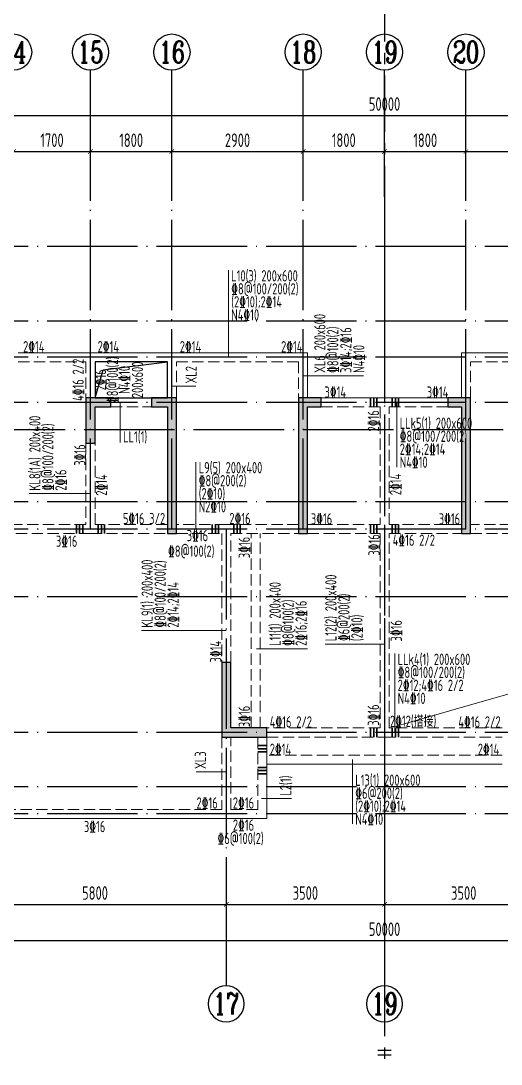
# Model space of a CAD drawing. Extents: x -1307975 to -76406, y -96289 to 379359.
# Drawn here: x -724889 to -714274, y 65530 to 88604 of the extents above; entities that cross this region are included whole.
import ezdxf
from ezdxf.enums import TextEntityAlignment as Align

# ---------------------------------------------------------------- set-up
doc = ezdxf.new("R2010")
doc.units = 0
doc.header["$LTSCALE"] = 1000
for name, pattern in [('CENTER', [2, 1.25, -0.25, 0.25, -0.25]), ('DASH', [0.35, 0.25, -0.1]), ('DOTE', [2.42, 2, -0.2, 0.02, -0.2])]:
    doc.linetypes.add(name, pattern=pattern)
doc.layers.get('0').update_dxf_attribs({"linetype": 'CONTINUOUS'})
doc.layers.get('DEFPOINTS').update_dxf_attribs({"linetype": 'CONTINUOUS'})
for name, color, linetype in [('A-AXIS', 1, 'CONTINUOUS'), ('A-DOTE', 10, 'DOTE'), ('AXIS_NUM', 7, 'CONTINUOUS'), ('S-D洞口', 4, 'CONTINUOUS'), ('S-L主梁线', 4, 'DASH'), ('S-L梁编号', 6, 'CONTINUOUS'), ('S-L梁配筋', 7, 'CONTINUOUS'), ('S-Q墙填充', 252, 'CONTINUOUS'), ('S-Q墙实线', 6, 'CONTINUOUS'), ('S-Y一般标注', 3, 'CONTINUOUS'), ('THIN', 7, 'CONTINUOUS')]:
    doc.layers.add(name, color=color, linetype=linetype)
doc.layers.add('梁附加箍筋', color=1, linetype='CONTINUOUS', lineweight=35)
doc.styles.add('TSSD_Axis', font='complex.shx', dxfattribs={"width": 0.7, "bigfont": 'hztxt.shx'})
doc.styles.add('TSSD_DIMENSION', font='Tssdeng.shx', dxfattribs={"width": 0.7, "bigfont": 'tssdchn.shx'})
doc.styles.add('TSSD_REIN', font='tssdeng.shx', dxfattribs={"width": 0.7, "height": 300, "bigfont": 'tssdchn.shx'})
doc.dimstyles.new('TSSD_100_100', dxfattribs={"dimtxt": 300, "dimasz": 100, "dimexe": 100, "dimexo": 250, "dimgap": 100, "dimtad": 1, "dimdec": 0, "dimzin": 0, "dimdsep": 46, "dimtxsty": 'TSSD_DIMENSION', "dimblk": 'ARCHTICK', "dimcen": 0, "dimdle": 100, "dimclrt": 7, "dimadec": 0, "dimazin": 0, "dimtfac": 1, "dimtdec": 0, "dimtix": 1, "dimtmove": 2, "dimatfit": 3, "dimldrblk": 'ARCHTICK', "dimfxl": 1, "dimtolj": 1, "dimtzin": 0, "dimarcsym": 0})

# ---------------------------------------------------------------- blocks, each defined once
blk = doc.blocks.new('ts_axno')
at = {"color": 0, "linetype": 'ByBlock', "lineweight": -2}
blk.add_circle((0, 0), 0.5, dxfattribs=at)
at = {"color": 0, "linetype": 'ByBlock', "lineweight": -2, "style": 'TSSD_Axis', "width": 0.7}
blk.add_attdef('A', text='', height=0.6, dxfattribs=at).set_placement((0, 0), align=Align.MIDDLE_CENTER)
blk = doc.blocks.new('_ArchTick')
at = {"color": 0, "linetype": 'ByBlock', "const_width": 0.15}
blk.add_lwpolyline([(-0.5, -0.5), (0.5, 0.5)], dxfattribs=at)
blk = doc.blocks.new('*D271')
at = {"layer": 'DEFPOINTS', "color": 0, "transparency": 16777216}
for p in [(23100, 19250), (21400, 18250), (23100, 18250)]:
    blk.add_point(p, dxfattribs=at)
at = {"layer": 'S-Y一般标注', "color": 0, "lineweight": -2, "transparency": 16777216}
for p, q in [((21300, 19250), (23200, 19250)), ((21400, 18500), (21400, 19350)), ((23100, 18500), (23100, 19350))]:
    blk.add_line(p, q, dxfattribs=at)
at = {"layer": 'S-Y一般标注', "color": 0, "lineweight": -2, "transparency": 16777216, "xscale": 100, "yscale": 100, "zscale": 100, "rotation": 180}
blk.add_blockref('_ArchTick', (21400, 19250), dxfattribs=at)
at = {"layer": 'S-Y一般标注', "color": 0, "lineweight": -2, "transparency": 16777216, "xscale": 100, "yscale": 100, "zscale": 100}
blk.add_blockref('_ArchTick', (23100, 19250), dxfattribs=at)
at = {"layer": 'S-Y一般标注', "color": 7, "transparency": 16777216, "insert": (22250, 19500), "char_height": 300, "attachment_point": 5, "style": 'TSSD_DIMENSION'}
blk.add_mtext('\\A1;1700', dxfattribs=at)
blk = doc.blocks.new('*D272')
at = {"layer": 'DEFPOINTS', "color": 0, "transparency": 16777216}
for p in [(24900, 19250), (23100, 18250), (24900, 18250)]:
    blk.add_point(p, dxfattribs=at)
at = {"layer": 'S-Y一般标注', "color": 0, "lineweight": -2, "transparency": 16777216}
for p, q in [((23000, 19250), (25000, 19250)), ((23100, 18500), (23100, 19350)), ((24900, 18500), (24900, 19350))]:
    blk.add_line(p, q, dxfattribs=at)
at = {"layer": 'S-Y一般标注', "color": 0, "lineweight": -2, "transparency": 16777216, "xscale": 100, "yscale": 100, "zscale": 100, "rotation": 180}
blk.add_blockref('_ArchTick', (23100, 19250), dxfattribs=at)
at = {"layer": 'S-Y一般标注', "color": 0, "lineweight": -2, "transparency": 16777216, "xscale": 100, "yscale": 100, "zscale": 100}
blk.add_blockref('_ArchTick', (24900, 19250), dxfattribs=at)
at = {"layer": 'S-Y一般标注', "color": 7, "transparency": 16777216, "insert": (24000, 19500), "char_height": 300, "attachment_point": 5, "style": 'TSSD_DIMENSION'}
blk.add_mtext('\\A1;1800', dxfattribs=at)
blk = doc.blocks.new('*D273')
at = {"layer": 'DEFPOINTS', "color": 0, "transparency": 16777216}
for p in [(27800, 19250), (24900, 18250), (27800, 18250)]:
    blk.add_point(p, dxfattribs=at)
at = {"layer": 'S-Y一般标注', "color": 0, "lineweight": -2, "transparency": 16777216}
for p, q in [((24800, 19250), (27900, 19250)), ((24900, 18500), (24900, 19350)), ((27800, 18500), (27800, 19350))]:
    blk.add_line(p, q, dxfattribs=at)
at = {"layer": 'S-Y一般标注', "color": 0, "lineweight": -2, "transparency": 16777216, "xscale": 100, "yscale": 100, "zscale": 100, "rotation": 180}
blk.add_blockref('_ArchTick', (24900, 19250), dxfattribs=at)
at = {"layer": 'S-Y一般标注', "color": 0, "lineweight": -2, "transparency": 16777216, "xscale": 100, "yscale": 100, "zscale": 100}
blk.add_blockref('_ArchTick', (27800, 19250), dxfattribs=at)
at = {"layer": 'S-Y一般标注', "color": 7, "transparency": 16777216, "insert": (26350, 19500), "char_height": 300, "attachment_point": 5, "style": 'TSSD_DIMENSION'}
blk.add_mtext('\\A1;2900', dxfattribs=at)
blk = doc.blocks.new('*D274')
at = {"layer": 'DEFPOINTS', "color": 0, "transparency": 16777216}
for p in [(29600, 19250), (27800, 18250), (29600, 18250)]:
    blk.add_point(p, dxfattribs=at)
at = {"layer": 'S-Y一般标注', "color": 0, "lineweight": -2, "transparency": 16777216}
for p, q in [((27700, 19250), (29700, 19250)), ((27800, 18500), (27800, 19350)), ((29600, 18500), (29600, 19350))]:
    blk.add_line(p, q, dxfattribs=at)
at = {"layer": 'S-Y一般标注', "color": 0, "lineweight": -2, "transparency": 16777216, "xscale": 100, "yscale": 100, "zscale": 100, "rotation": 180}
blk.add_blockref('_ArchTick', (27800, 19250), dxfattribs=at)
at = {"layer": 'S-Y一般标注', "color": 0, "lineweight": -2, "transparency": 16777216, "xscale": 100, "yscale": 100, "zscale": 100}
blk.add_blockref('_ArchTick', (29600, 19250), dxfattribs=at)
at = {"layer": 'S-Y一般标注', "color": 7, "transparency": 16777216, "insert": (28700, 19500), "char_height": 300, "attachment_point": 5, "style": 'TSSD_DIMENSION'}
blk.add_mtext('\\A1;1800', dxfattribs=at)
blk = doc.blocks.new('*D275')
at = {"layer": 'DEFPOINTS', "color": 0, "transparency": 16777216}
for p in [(31400, 19250), (29600, 18250), (31400, 18250)]:
    blk.add_point(p, dxfattribs=at)
at = {"layer": 'S-Y一般标注', "color": 0, "lineweight": -2, "transparency": 16777216}
for p, q in [((29500, 19250), (31500, 19250)), ((29600, 18500), (29600, 19350)), ((31400, 18500), (31400, 19350))]:
    blk.add_line(p, q, dxfattribs=at)
at = {"layer": 'S-Y一般标注', "color": 0, "lineweight": -2, "transparency": 16777216, "xscale": 100, "yscale": 100, "zscale": 100, "rotation": 180}
blk.add_blockref('_ArchTick', (29600, 19250), dxfattribs=at)
at = {"layer": 'S-Y一般标注', "color": 0, "lineweight": -2, "transparency": 16777216, "xscale": 100, "yscale": 100, "zscale": 100}
blk.add_blockref('_ArchTick', (31400, 19250), dxfattribs=at)
at = {"layer": 'S-Y一般标注', "color": 7, "transparency": 16777216, "insert": (30500, 19500), "char_height": 300, "attachment_point": 5, "style": 'TSSD_DIMENSION'}
blk.add_mtext('\\A1;1800', dxfattribs=at)
blk = doc.blocks.new('*D276')
at = {"layer": 'DEFPOINTS', "color": 0, "transparency": 16777216}
for p in [(34300, 19250), (31400, 18250), (34300, 18250)]:
    blk.add_point(p, dxfattribs=at)
at = {"layer": 'S-Y一般标注', "color": 0, "lineweight": -2, "transparency": 16777216}
for p, q in [((31300, 19250), (34400, 19250)), ((31400, 18500), (31400, 19350)), ((34300, 18500), (34300, 19350))]:
    blk.add_line(p, q, dxfattribs=at)
at = {"layer": 'S-Y一般标注', "color": 0, "lineweight": -2, "transparency": 16777216, "xscale": 100, "yscale": 100, "zscale": 100, "rotation": 180}
blk.add_blockref('_ArchTick', (31400, 19250), dxfattribs=at)
at = {"layer": 'S-Y一般标注', "color": 0, "lineweight": -2, "transparency": 16777216, "xscale": 100, "yscale": 100, "zscale": 100}
blk.add_blockref('_ArchTick', (34300, 19250), dxfattribs=at)
at = {"layer": 'S-Y一般标注', "color": 7, "transparency": 16777216, "insert": (32850, 19500), "char_height": 300, "attachment_point": 5, "style": 'TSSD_DIMENSION'}
blk.add_mtext('\\A1;2900', dxfattribs=at)
blk = doc.blocks.new('*D286')
at = {"layer": 'DEFPOINTS', "color": 0, "transparency": 16777216}
for p in [(54600, 20050), (4600, 18250), (54600, 18250)]:
    blk.add_point(p, dxfattribs=at)
at = {"layer": 'S-Y一般标注', "color": 0, "lineweight": -2, "transparency": 16777216}
for p, q in [((4600, 18500), (4600, 20150)), ((54600, 18500), (54600, 20150)), ((4500, 20050), (54700, 20050))]:
    blk.add_line(p, q, dxfattribs=at)
at = {"layer": 'S-Y一般标注', "color": 0, "lineweight": -2, "transparency": 16777216, "xscale": 100, "yscale": 100, "zscale": 100, "rotation": 180}
blk.add_blockref('_ArchTick', (4600, 20050), dxfattribs=at)
at = {"layer": 'S-Y一般标注', "color": 0, "lineweight": -2, "transparency": 16777216, "xscale": 100, "yscale": 100, "zscale": 100}
blk.add_blockref('_ArchTick', (54600, 20050), dxfattribs=at)
at = {"layer": 'S-Y一般标注', "color": 7, "transparency": 16777216, "insert": (29600, 20300), "char_height": 300, "attachment_point": 5, "style": 'TSSD_DIMENSION'}
blk.add_mtext('\\A1;50000', dxfattribs=at)
blk = doc.blocks.new('*D303')
at = {"layer": 'DEFPOINTS', "color": 0, "transparency": 16777216}
for p in [(20300, 3600), (26100, 3600), (26100, 2600)]:
    blk.add_point(p, dxfattribs=at)
at = {"layer": 'S-Y一般标注', "color": 0, "lineweight": -2, "transparency": 16777216}
for p, q in [((20300, 3350), (20300, 2500)), ((26100, 3350), (26100, 2500)), ((20200, 2600), (26200, 2600))]:
    blk.add_line(p, q, dxfattribs=at)
at = {"layer": 'S-Y一般标注', "color": 0, "lineweight": -2, "transparency": 16777216, "xscale": 100, "yscale": 100, "zscale": 100, "rotation": 180}
blk.add_blockref('_ArchTick', (20300, 2600), dxfattribs=at)
at = {"layer": 'S-Y一般标注', "color": 0, "lineweight": -2, "transparency": 16777216, "xscale": 100, "yscale": 100, "zscale": 100}
blk.add_blockref('_ArchTick', (26100, 2600), dxfattribs=at)
at = {"layer": 'S-Y一般标注', "color": 7, "transparency": 16777216, "insert": (23200, 2850), "char_height": 300, "attachment_point": 5, "style": 'TSSD_DIMENSION'}
blk.add_mtext('\\A1;5800', dxfattribs=at)
blk = doc.blocks.new('*D304')
at = {"layer": 'DEFPOINTS', "color": 0, "transparency": 16777216}
for p in [(26100, 3600), (29600, 3600), (29600, 2600)]:
    blk.add_point(p, dxfattribs=at)
at = {"layer": 'S-Y一般标注', "color": 0, "lineweight": -2, "transparency": 16777216}
for p, q in [((26100, 3350), (26100, 2500)), ((29600, 3350), (29600, 2500)), ((26000, 2600), (29700, 2600))]:
    blk.add_line(p, q, dxfattribs=at)
at = {"layer": 'S-Y一般标注', "color": 0, "lineweight": -2, "transparency": 16777216, "xscale": 100, "yscale": 100, "zscale": 100, "rotation": 180}
blk.add_blockref('_ArchTick', (26100, 2600), dxfattribs=at)
at = {"layer": 'S-Y一般标注', "color": 0, "lineweight": -2, "transparency": 16777216, "xscale": 100, "yscale": 100, "zscale": 100}
blk.add_blockref('_ArchTick', (29600, 2600), dxfattribs=at)
at = {"layer": 'S-Y一般标注', "color": 7, "transparency": 16777216, "insert": (27850, 2850), "char_height": 300, "attachment_point": 5, "style": 'TSSD_DIMENSION'}
blk.add_mtext('\\A1;3500', dxfattribs=at)
blk = doc.blocks.new('*D309')
at = {"layer": 'DEFPOINTS', "color": 0, "transparency": 16777216}
for p in [(4600, 3600), (54600, 3600), (54600, 1800)]:
    blk.add_point(p, dxfattribs=at)
at = {"layer": 'S-Y一般标注', "color": 0, "lineweight": -2, "transparency": 16777216}
for p, q in [((4600, 3350), (4600, 1700)), ((54600, 3350), (54600, 1700)), ((4500, 1800), (54700, 1800))]:
    blk.add_line(p, q, dxfattribs=at)
at = {"layer": 'S-Y一般标注', "color": 0, "lineweight": -2, "transparency": 16777216, "xscale": 100, "yscale": 100, "zscale": 100, "rotation": 180}
blk.add_blockref('_ArchTick', (4600, 1800), dxfattribs=at)
at = {"layer": 'S-Y一般标注', "color": 0, "lineweight": -2, "transparency": 16777216, "xscale": 100, "yscale": 100, "zscale": 100}
blk.add_blockref('_ArchTick', (54600, 1800), dxfattribs=at)
at = {"layer": 'S-Y一般标注', "color": 7, "transparency": 16777216, "insert": (29600, 2050), "char_height": 300, "attachment_point": 5, "style": 'TSSD_DIMENSION'}
blk.add_mtext('\\A1;50000', dxfattribs=at)
blk = doc.blocks.new('*D312')
at = {"layer": 'DEFPOINTS', "color": 0, "transparency": 16777216}
for p in [(29600, 3600), (33100, 3600), (33100, 2600)]:
    blk.add_point(p, dxfattribs=at)
at = {"layer": 'S-Y一般标注', "color": 0, "lineweight": -2, "transparency": 16777216}
for p, q in [((29600, 3350), (29600, 2500)), ((33100, 3350), (33100, 2500)), ((29500, 2600), (33200, 2600))]:
    blk.add_line(p, q, dxfattribs=at)
at = {"layer": 'S-Y一般标注', "color": 0, "lineweight": -2, "transparency": 16777216, "xscale": 100, "yscale": 100, "zscale": 100, "rotation": 180}
blk.add_blockref('_ArchTick', (29600, 2600), dxfattribs=at)
at = {"layer": 'S-Y一般标注', "color": 0, "lineweight": -2, "transparency": 16777216, "xscale": 100, "yscale": 100, "zscale": 100}
blk.add_blockref('_ArchTick', (33100, 2600), dxfattribs=at)
at = {"layer": 'S-Y一般标注', "color": 7, "transparency": 16777216, "insert": (31350, 2850), "char_height": 300, "attachment_point": 5, "style": 'TSSD_DIMENSION'}
blk.add_mtext('\\A1;3500', dxfattribs=at)
blk = doc.blocks.new('20210807.15312078')
at = {"layer": 'S-Q墙填充'}
h = blk.add_hatch(color=252, dxfattribs=at)
h.dxf.hatch_style = 1
h.paths.add_polyline_path([(79416, 66140), (79416, 65140), (79616, 65140), (79616, 65940), (79966, 65940), (79966, 66140)])
h = blk.add_hatch(color=252, dxfattribs=at)
h.dxf.hatch_style = 1
h.paths.add_polyline_path([(81216, 65940), (81216, 63140), (81416, 63140), (81416, 66140), (80866, 66140), (80866, 65940)])
h = blk.add_hatch(color=252, dxfattribs=at)
h.dxf.hatch_style = 1
h.paths.add_polyline_path([(84116, 66140), (84116, 63140), (84316, 63140), (84316, 65940), (84616, 65940), (84616, 66140)])
h = blk.add_hatch(color=252, dxfattribs=at)
h.dxf.hatch_style = 1
h.paths.add_polyline_path([(87716, 65940), (87716, 63140), (87916, 63140), (87916, 66140), (87416, 66140), (87416, 65940)])
h = blk.add_hatch(color=252, dxfattribs=at)
h.dxf.hatch_style = 1
h.paths.add_polyline_path([(82416, 58640), (83316, 58640), (83416, 58640), (83416, 58840), (83316, 58840), (82616, 58840), (82616, 60290), (82416, 60290)])
at = {"layer": 'S-D洞口', "color": 5}
blk.add_lwpolyline([(79616, 66140), (81216, 66140), (81216, 66940), (79616, 66940), (79616, 66140), (79793, 66762), (81216, 66940)], dxfattribs=at)
at = {"layer": 'S-L主梁线', "linetype": 'ByBlock', "lineweight": 18}
for p, q in [((79516, 67140), (77916, 67140)), ((81316, 67140), (79516, 67140)), ((79616, 66940), (81216, 66940)), ((79616, 66140), (79616, 66940)), ((81216, 66940), (81216, 66140)), ((84316, 67140), (81316, 67140)), ((84316, 66140), (84316, 67140)), ((87716, 67140), (87716, 66140)), ((90716, 67140), (87716, 67140)), ((80866, 66140), (79966, 66140)), ((86016, 66140), (84616, 66140)), ((87416, 66140), (86016, 66140)), ((83416, 56840), (83416, 58640)), ((83416, 58040), (88616, 58040)), ((64516, 56840), (82516, 56840)), ((82516, 56840), (83416, 56840))]:
    blk.add_line(p, q, dxfattribs=at)
at = {"layer": 'S-L主梁线', "linetype": 'DASH', "lineweight": 18}
for p, q in [((77916, 66940), (79416, 66940)), ((79416, 66940), (79416, 66140)), ((81416, 66940), (84116, 66940)), ((81416, 66140), (81416, 66940)), ((84116, 66940), (84116, 66140)), ((87916, 66940), (90616, 66940)), ((87916, 66140), (87916, 66940)), ((79966, 65940), (80866, 65940)), ((84616, 65940), (85916, 65940)), ((85916, 65940), (85916, 63340)), ((86116, 65940), (87416, 65940)), ((86116, 63340), (86116, 65940)), ((79416, 65140), (79416, 63340)), ((79616, 63340), (79616, 65140)), ((79416, 63340), (76816, 63340)), ((81216, 63340), (79616, 63340)), ((82516, 63340), (81416, 63340)), ((84116, 63340), (82516, 63340)), ((85916, 63340), (84316, 63340)), ((87716, 63340), (86116, 63340)), ((89516, 63340), (87916, 63340)), ((76816, 63140), (79516, 63140)), ((79516, 63140), (81216, 63140)), ((81416, 63140), (82416, 63140)), ((82416, 63140), (82416, 60290)), ((82616, 63140), (84116, 63140)), ((82616, 60290), (82616, 63140)), ((84316, 63140), (85916, 63140)), ((85916, 63140), (85916, 58840)), ((86116, 58840), (86116, 63140)), ((86116, 63140), (87716, 63140)), ((87916, 63140), (89416, 63140)), ((85916, 58840), (83416, 58840)), ((88616, 58840), (86116, 58840)), ((82416, 58640), (82416, 57040)), ((82616, 57040), (82616, 58640)), ((83216, 58640), (83216, 57040)), ((83416, 58640), (86016, 58640)), ((86016, 58640), (88616, 58640)), ((88616, 58240), (83416, 58240)), ((82416, 57040), (76816, 57040)), ((83216, 57040), (82616, 57040))]:
    blk.add_line(p, q, dxfattribs=at)
for points in [[(83066, 58840), (83066, 63140)], [(83266, 58840), (83266, 63140)]]:
    blk.add_lwpolyline(points, dxfattribs=at)
at = {"layer": 'S-Q墙实线'}
for points in [[(79416, 66140), (79416, 65140), (79616, 65140), (79616, 65940), (79966, 65940), (79966, 66140)], [(81216, 65940), (81216, 63140), (81416, 63140), (81416, 66140), (80866, 66140), (80866, 65940)], [(84116, 66140), (84116, 63140), (84316, 63140), (84316, 65940), (84616, 65940), (84616, 66140)], [(87716, 65940), (87716, 63140), (87916, 63140), (87916, 66140), (87416, 66140), (87416, 65940)], [(82416, 58640), (83316, 58640), (83416, 58640), (83416, 58840), (83316, 58840), (82616, 58840), (82616, 60290), (82416, 60290)]]:
    blk.add_lwpolyline(points, close=True, dxfattribs=at)
blk = doc.blocks.new('20210726.16395156')
at = {"layer": 'A-AXIS'}
for p, q in [((23100, 18249.9), (23100, 21049.9)), ((24900, 18249.9), (24900, 21049.9)), ((27800, 18249.9), (27800, 21049.9)), ((29600, 18249.9), (29600, 21049.9)), ((31400, 18249.9), (31400, 21049.9)), ((26100, 3600), (26100, 800)), ((29600, 3600), (29600, 800))]:
    blk.add_line(p, q, dxfattribs=at)
at = {"layer": 'A-DOTE'}
for p, q in [((23100, 10900), (23100, 18249.9)), ((24900, 10900), (24900, 18249.9)), ((27800, 10900), (27800, 18249.9)), ((29600, 18249.9), (29600, 3600)), ((31400, 10900), (31400, 18249.9)), ((55600, 17150), (3600, 17150)), ((55600, 15500), (3600, 15500)), ((55600, 14700), (3600, 14700)), ((55600, 13700), (3600, 13700)), ((3600, 13100.3), (55600, 13100.3)), ((55600, 11500), (3600, 11500)), ((55600, 10900), (3600, 10900)), ((26100, 10900), (26100, 3600)), ((55600, 9400), (3600, 9400)), ((55600, 6400), (3600, 6400)), ((55600, 5200), (3600, 5200)), ((55600, 4600), (3600, 4600))]:
    blk.add_line(p, q, dxfattribs=at)
at = {"layer": 'A-AXIS'}
ref = blk.add_blockref('ts_axno', (21400, 21449.9), dxfattribs=dict(at, xscale=800, yscale=800, zscale=800))
ref.add_attrib('8', '14', dxfattribs={"layer": 'AXIS_NUM', "height": 480, "style": 'TSSD_Axis', "width": 0.7}).set_placement((21400, 21449.9), align=Align.MIDDLE_CENTER)
ref = blk.add_blockref('ts_axno', (23100, 21449.9), dxfattribs=dict(at, xscale=800, yscale=800, zscale=800))
ref.add_attrib('9', '15', dxfattribs={"layer": 'AXIS_NUM', "height": 480, "style": 'TSSD_Axis', "width": 0.7}).set_placement((23100, 21449.9), align=Align.MIDDLE_CENTER)
ref = blk.add_blockref('ts_axno', (24900, 21449.9), dxfattribs=dict(at, xscale=800, yscale=800, zscale=800))
ref.add_attrib('10', '16', dxfattribs={"layer": 'AXIS_NUM', "height": 480, "style": 'TSSD_Axis', "width": 0.7}).set_placement((24900, 21449.9), align=Align.MIDDLE_CENTER)
ref = blk.add_blockref('ts_axno', (27800, 21449.9), dxfattribs=dict(at, xscale=800, yscale=800, zscale=800))
ref.add_attrib('11', '18', dxfattribs={"layer": 'AXIS_NUM', "height": 480, "style": 'TSSD_Axis', "width": 0.7}).set_placement((27800, 21449.9), align=Align.MIDDLE_CENTER)
ref = blk.add_blockref('ts_axno', (29600, 21449.9), dxfattribs=dict(at, xscale=800, yscale=800, zscale=800))
ref.add_attrib('12', '19', dxfattribs={"layer": 'AXIS_NUM', "height": 480, "style": 'TSSD_Axis', "width": 0.7}).set_placement((29600, 21449.9), align=Align.MIDDLE_CENTER)
ref = blk.add_blockref('ts_axno', (31400, 21449.9), dxfattribs=dict(at, xscale=800, yscale=800, zscale=800))
ref.add_attrib('13', '20', dxfattribs={"layer": 'AXIS_NUM', "height": 480, "style": 'TSSD_Axis', "width": 0.7}).set_placement((31400, 21449.9), align=Align.MIDDLE_CENTER)
ref = blk.add_blockref('ts_axno', (26100, 400), dxfattribs=dict(at, xscale=-800, yscale=800, zscale=800, rotation=180))
ref.add_attrib('10', '17', dxfattribs={"layer": 'AXIS_NUM', "height": 480, "style": 'TSSD_Axis', "width": 0.7}).set_placement((26100, 400), align=Align.MIDDLE_CENTER)
ref = blk.add_blockref('ts_axno', (29600, 400), dxfattribs=dict(at, xscale=-800, yscale=800, zscale=800, rotation=180))
ref.add_attrib('13', '19', dxfattribs={"layer": 'AXIS_NUM', "height": 480, "style": 'TSSD_Axis', "width": 0.7}).set_placement((29600, 400), align=Align.MIDDLE_CENTER)
at = {"layer": 'S-Y一般标注'}
for base, p1, p2, picture, middle in [((54600, 20049.9), (4600, 18249.9), (54600, 18249.9), '*D286', (29600, 20299.9)), ((23100, 19249.9), (21400, 18249.9), (23100, 18249.9), '*D271', (22250, 19499.9)), ((24900, 19249.9), (23100, 18249.9), (24900, 18249.9), '*D272', (24000, 19499.9)), ((27800, 19249.9), (24900, 18249.9), (27800, 18249.9), '*D273', (26350, 19499.9)), ((29600, 19249.9), (27800, 18249.9), (29600, 18249.9), '*D274', (28700, 19499.9)), ((31400, 19249.9), (29600, 18249.9), (31400, 18249.9), '*D275', (30500, 19499.9)), ((34300, 19249.9), (31400, 18249.9), (34300, 18249.9), '*D276', (32850, 19499.9)), ((54600, 1800), (4600, 3600), (54600, 3600), '*D309', (29600, 2050)), ((26100, 2600), (20300, 3600), (26100, 3600), '*D303', (23200, 2850)), ((29600, 2600), (26100, 3600), (29600, 3600), '*D304', (27850, 2850)), ((33100, 2600), (29600, 3600), (33100, 3600), '*D312', (31350, 2850))]:
    dim = blk.add_linear_dim(base=base, p1=p1, p2=p2, dimstyle='TSSD_100_100', dxfattribs=at)
    dim.commit()
    dim.dimension.update_dxf_attribs({"geometry": picture, "text_midpoint": middle})

msp = doc.modelspace()

# ---------------------------------------------------------------- linework, layer by layer
at = {"layer": 'S-L梁编号', "lineweight": 18}
for p, q in [((-720302.3, 81163.9), (-720302.3, 83089.54)), ((-718650.86, 80755.34), (-717313.43, 80755.34)), ((-721550.85, 80521.36), (-721020.08, 80521.36)), ((-722691.35, 80163.61), (-722691.35, 79279.07)), ((-716577.76, 80163.89), (-716577.76, 78736.33)), ((-721021.41, 77363.9), (-721021.41, 78846.73)), ((-723350.85, 78149.39), (-724705.89, 78149.39)), ((-720350.86, 75120.6), (-722223.89, 75120.6)), ((-716850.86, 74821.8), (-718161.75, 74821.8)), ((-719679.15, 74717.48), (-718552.12, 74717.48)), ((-716623.16, 72863.9), (-716623.16, 74608.13)), ((-717560.53, 72263.9), (-717560.53, 70841.61)), ((-720350.86, 71995.85), (-721017.44, 71995.85)), ((-718909.87, 71406.75), (-719568.34, 71406.75))]:
    msp.add_line(p, q, dxfattribs=at)
msp.add_lwpolyline([(-716750.86, 72963.9), (-691950.85, 80063.9)], dxfattribs=at)
at = {"layer": 'THIN', "linetype": 'CENTER'}
msp.add_line((-716850.85, 89396.68), (-716850.85, 65529.75), dxfattribs=at)
at = {"layer": 'THIN'}
for p, q in [((-716700.85, 65829.75), (-717000.85, 65829.75)), ((-716700.85, 65729.75), (-717000.85, 65729.75))]:
    msp.add_line(p, q, dxfattribs=at)
at = {"layer": '梁附加箍筋', "lineweight": 35}
for p, q in [((-717160.85, 80063.89), (-717160.85, 80263.89)), ((-717090.85, 80063.89), (-717090.85, 80263.89)), ((-717020.85, 80063.89), (-717020.85, 80263.89)), ((-716680.85, 80063.89), (-716680.85, 80263.89)), ((-716610.85, 80063.89), (-716610.85, 80263.89)), ((-716540.85, 80063.89), (-716540.85, 80263.89)), ((-723660.85, 77263.9), (-723660.85, 77463.9)), ((-723590.85, 77263.9), (-723590.85, 77463.9)), ((-723520.85, 77263.9), (-723520.85, 77463.9)), ((-723180.85, 77263.9), (-723180.85, 77463.9)), ((-723110.85, 77263.9), (-723110.85, 77463.9)), ((-723040.85, 77263.9), (-723040.85, 77463.9)), ((-720660.86, 77263.9), (-720660.86, 77463.9)), ((-720590.86, 77263.9), (-720590.86, 77463.9)), ((-720520.86, 77263.9), (-720520.86, 77463.9)), ((-720180.86, 77263.9), (-720180.86, 77463.9)), ((-720110.86, 77263.9), (-720110.86, 77463.9)), ((-720040.86, 77263.9), (-720040.86, 77463.9)), ((-717160.86, 77263.9), (-717160.86, 77463.9)), ((-717090.86, 77263.9), (-717090.86, 77463.9)), ((-717020.86, 77263.9), (-717020.86, 77463.9)), ((-716680.86, 77263.9), (-716680.86, 77463.9)), ((-716610.86, 77263.9), (-716610.86, 77463.9)), ((-716540.86, 77263.9), (-716540.86, 77463.9)), ((-717160.86, 72763.9), (-717160.86, 72963.9)), ((-717090.86, 72763.9), (-717090.86, 72963.9)), ((-717020.86, 72763.9), (-717020.86, 72963.9)), ((-716680.86, 72763.9), (-716680.86, 72963.9)), ((-716610.86, 72763.9), (-716610.86, 72963.9)), ((-716540.86, 72763.9), (-716540.86, 72963.9)), ((-719450.83, 72573.9), (-719650.83, 72573.89)), ((-719450.83, 72503.9), (-719650.83, 72503.89)), ((-719450.83, 72433.9), (-719650.83, 72433.89)), ((-719450.81, 72093.9), (-719650.81, 72093.89)), ((-719450.8, 72023.9), (-719650.8, 72023.89)), ((-719450.8, 71953.9), (-719650.8, 71953.89))]:
    msp.add_line(p, q, dxfattribs=at)

# ---------------------------------------------------------------- block references
at = {"layer": 'A-DOTE'}
msp.add_blockref('20210726.16395156', (-746450.85, 66463.85), dxfattribs=at)
at = {"layer": 'S-Q墙填充'}
msp.add_blockref('20210807.15312078', (-802866.49, 14124.33), dxfattribs=at)

# ---------------------------------------------------------------- texts
at = {"layer": 'S-L梁编号', "color": 6, "style": 'TSSD_REIN', "width": 0.7}
for s, p in [('L10(3) 200x600', (-720239.8, 82839.54)), ('LLk5(1) 200x600', (-716515.26, 79579.6)), ('LL1(1)', (-722628.85, 79279.07)), ('L9(5) 200x400', (-720958.91, 78596.73)), ('LLk4(1) 200x600', (-716560.66, 74358.13)), ('L13(1) 200x600', (-717498.03, 71684.88))]:
    msp.add_text(s, height=250, dxfattribs=at).set_placement(p)
for s, p in [('XL6 200x600', (-718156.7, 80817.84)), ('XL2', (-721000.85, 80583.86)), ('KL8(1A) 200x400', (-724455.89, 78211.89)), ('KL9(1) 200x400', (-721973.89, 75183.1)), ('L11(1) 200x400', (-719146.36, 74779.98)), ('L12(2) 200x400', (-717911.75, 74884.3)), ('XL3', (-720796.28, 72058.35)), ('L2(1)', (-718909.87, 71469.25))]:
    msp.add_text(s, height=250, rotation=90, dxfattribs=at).set_placement(p)
at = {"layer": 'S-L梁配筋', "color": 7, "style": 'TSSD_REIN', "width": 0.7}
for s, p in [('%%1328@100/200(2)', (-720239.8, 82552.04)), ('(2%%13210);2%%13214', (-720239.8, 82264.54)), ('N4%%13210', (-720239.8, 81977.04)), ('%%1328@100/200(2)', (-716515.26, 79292.1)), ('2%%13214;2%%13214', (-716515.26, 79004.6)), ('N4%%13210', (-716515.26, 78717.1)), ('%%1328@200(2)', (-720958.91, 78309.23)), ('(2%%13210)', (-720958.91, 78021.73)), ('N2%%13210', (-720958.91, 77734.23)), ('3%%13216', (-724113.36, 76970.3)), ('%%1328@100(2)', (-721635.73, 76749.92)), ('%%1328@100/200(2)', (-716560.66, 74070.63)), ('2%%13212;4%%13216 2/2', (-716560.66, 73783.13)), ('N4%%13210', (-716560.66, 73495.63)), ('4%%13216 2/2', (-719387.88, 72973.79)), ('2%%13212(搭接)', (-716730.42, 72988.73)), ('2%%13214', (-719387.88, 72368.58)), ('2%%13214', (-714788.85, 72368.58)), ('%%1326@200(2)', (-717498.03, 71397.38)), ('2%%13216', (-721006.79, 71180.93)), ('2%%13216', (-720203.15, 71180.93)), ('(2%%13210);2%%13214', (-717498.03, 71109.88)), ('N4%%13210', (-717498.03, 70822.38)), ('3%%13216', (-723495.82, 70659.37)), ('2%%13216', (-720203.15, 70691.79)), ('%%1326@100(2)', (-720542.58, 70395.57))]:
    msp.add_text(s, height=250, dxfattribs=at).set_placement(p)
for s, p in [('%%1328@100(2)', (-717869.2, 80817.84)), ('3%%13214;2%%13216', (-717581.7, 80817.84)), ('N4%%13210', (-717294.2, 80817.84)), ('2%%13216', (-716972.01, 79522.61)), ('%%1328@100/200(2)', (-724168.39, 78211.89)), ('2%%13216', (-723880.89, 78211.89)), ('3%%13216', (-719826.46, 76720.45)), ('%%1328@100/200(2)', (-721686.39, 75183.1)), ('2%%13214;2%%13214', (-721398.89, 75183.1)), ('%%1326@200(2)', (-717624.25, 74884.3)), ('%%1328@100(2)', (-718858.86, 74779.98)), ('2%%13216;2%%13216', (-718571.36, 74779.98)), ('(2%%13210)', (-717336.75, 74884.3)), ('3%%13214', (-720457.53, 74413.56)), ('3%%13216', (-719826.46, 72983.13)), ('3%%13216', (-716972.01, 73013.9))]:
    msp.add_text(s, height=250, rotation=90, dxfattribs=at).set_placement(p)
for s, p in [('2%%13214', (-724367.06, 81272.37)), ('2%%13214', (-722720.52, 81272.37)), ('2%%13214', (-720903.11, 81272.37)), ('2%%13214', (-718664.06, 81272.37)), ('3%%13214', (-717701.35, 80267.53)), ('3%%13214', (-715440.35, 80267.53)), ('2%%13216', (-719812.07, 77471.52)), ('3%%13216', (-718007.25, 77464.11)), ('3%%13216', (-715179.87, 77464.11))]:
    msp.add_text(s, height=250, dxfattribs=at).set_placement(p, align=Align.RIGHT)
for s, p in [('4%%13216 2/2', (-723498.15, 80663.9)), ('%%1328@100(2)', (-722741.25, 80663.9)), ('200x600', (-722188.2, 80663.9)), ('2%%13216', (-723005.86, 80663.9)), ('N4%%13210', (-722479.01, 80663.9)), ('3%%13216', (-723461.95, 79000.89)), ('2%%13214', (-722982.6, 78337.57)), ('2%%13214', (-716481.2, 78349.9)), ('3%%13216', (-716466.6, 75113.9))]:
    msp.add_text(s, height=250, rotation=90, dxfattribs=at).set_placement(p, align=Align.CENTER)
at = {"layer": 'S-L梁配筋', "color": 1, "style": 'TSSD_REIN', "width": 0.7}
msp.add_text('5%%13216 3/2', height=250, dxfattribs=at).set_placement((-721700.86, 77471.52), align=Align.RIGHT)
at = {"layer": 'S-L梁配筋', "color": 7, "style": 'TSSD_REIN', "width": 0.7}
msp.add_text('3%%13216', height=250, dxfattribs=at).set_placement((-720986.29, 77019.88), align=Align.BOTTOM_CENTER)
for s, rotation, p in [('3%%13216', 90, (-716958.5, 77249.3)), ('4%%13216 2/2', 360, (-714284.69, 72973.79))]:
    msp.add_text(s, height=250, rotation=rotation, dxfattribs=at).set_placement(p, align=Align.RIGHT)
msp.add_text('4%%13216 2/2', height=250, dxfattribs=at).set_placement((-716203.26, 76993.36), align=Align.CENTER)

doc.saveas('drawing.dxf')
